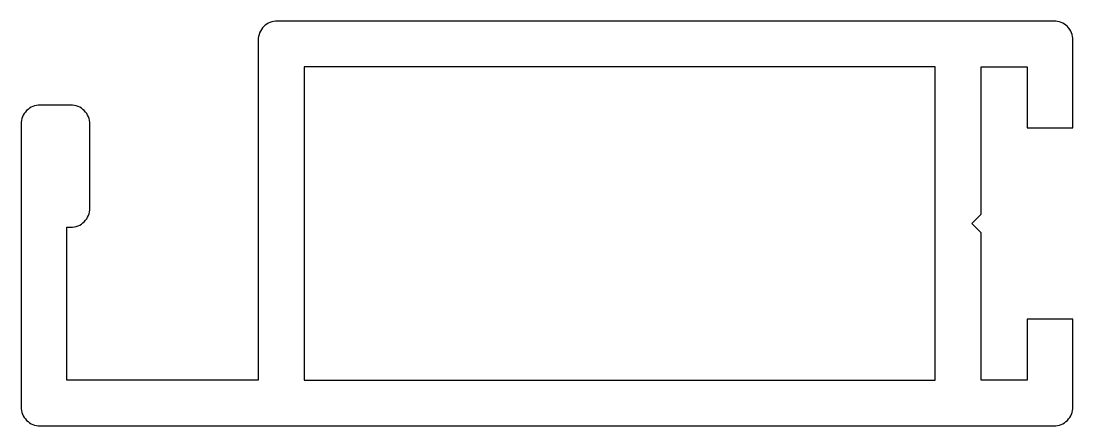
# Model space of a CAD drawing. Extents: x 622.4 to 649.9, y 478 to 488.6.
import ezdxf

# ---------------------------------------------------------------- set-up
doc = ezdxf.new("R2010")
doc.units = 0
doc.layers.get('0').update_dxf_attribs({"linetype": 'CONTINUOUS'})

msp = doc.modelspace()

# ---------------------------------------------------------------- linework, layer by layer
msp.add_lwpolyline([(648.662, 480.765), (648.662, 479.165), (647.462, 479.165), (647.462, 483.024), (647.222, 483.265), (647.462, 483.505), (647.462, 487.365), (648.662, 487.365), (648.662, 485.765), (649.862, 485.765), (649.862, 488.065, 0.414214), (649.362, 488.565), (629.062, 488.565, 0.414214), (628.562, 488.065), (628.562, 479.165), (623.562, 479.165), (623.562, 483.165), (623.662, 483.165, 0.414214), (624.162, 483.665), (624.162, 485.865, 0.414214), (623.662, 486.365), (622.862, 486.365, 0.414214), (622.362, 485.865), (622.362, 478.465, 0.414214), (622.862, 477.965), (649.362, 477.965, 0.414214), (649.862, 478.465), (649.862, 480.765)], format="xyb", close=True)
msp.add_lwpolyline([(629.762, 479.165), (646.262, 479.165), (646.262, 487.365), (629.762, 487.365)], close=True)

doc.saveas('drawing.dxf')
